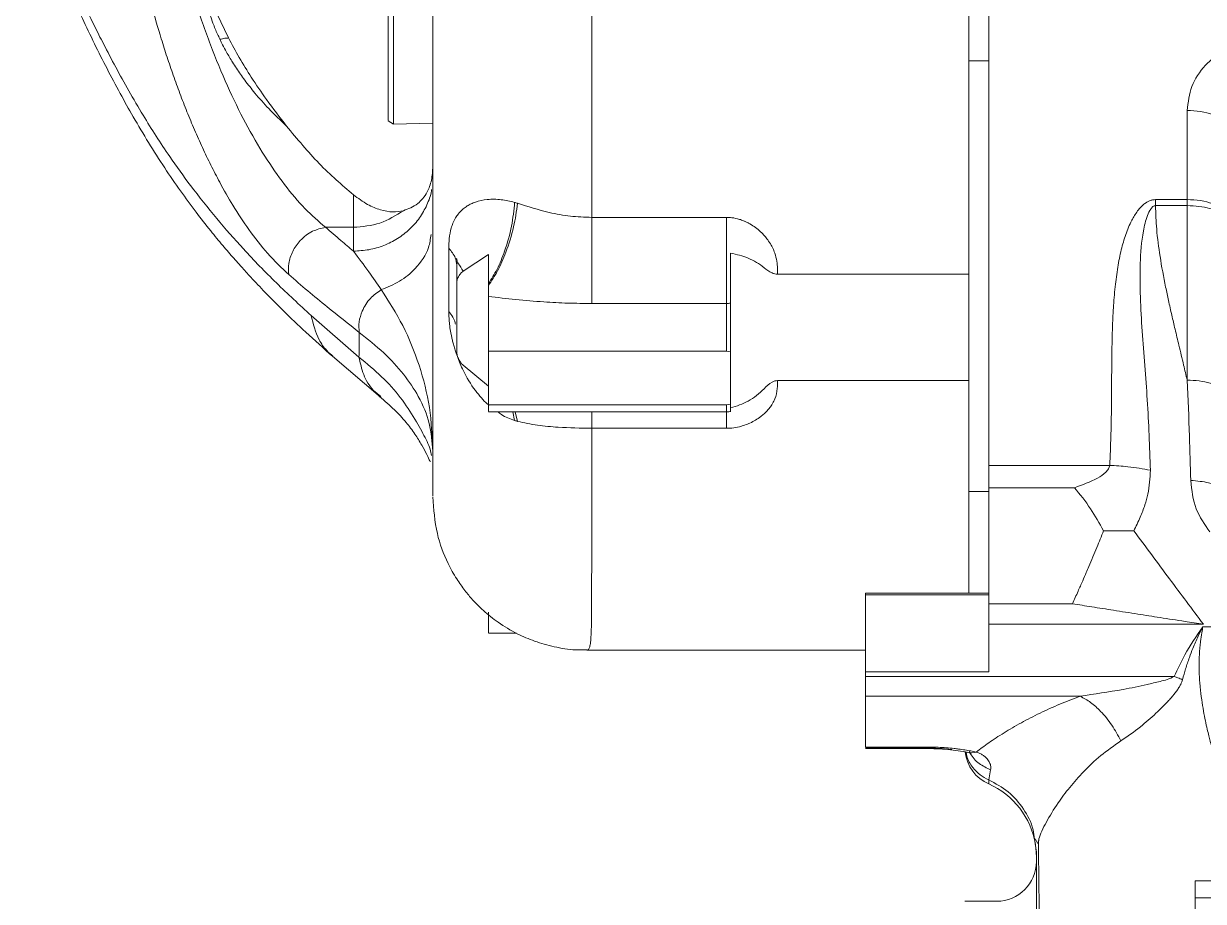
# Model space of a CAD drawing. Header units: millimetres. Extents: x 169 to 14583, y -399 to 10804.
# Drawn here: x 6922.7 to 7071.3, y 6179.6 to 6290.1 of the extents above; entities that cross this region are included whole.
import ezdxf

# ---------------------------------------------------------------- set-up
doc = ezdxf.new("R2010")
doc.units = ezdxf.units.MM
doc.header["$LTSCALE"] = 35

msp = doc.modelspace()

# ---------------------------------------------------------------- linework, layer by layer
at = {"color": 7, "linetype": 'Continuous', "lineweight": 18}
for p, q in [((6948.56, 6288.326), (6947.08, 6291.411)), ((7044.279, 6291.767), (7044.279, 6234.508)), ((7044.279, 6285.44), (7041.779, 6285.44)), ((7069.279, 6279.203), (7069.279, 6267.979)), ((6968.629, 6277.888), (6969.329, 6277.461)), ((6969.299, 6277.46), (6974.279, 6277.582)), ((7069.279, 6267.979), (7065.281, 6267.979)), ((7069.279, 6267.213), (7069.279, 6245.235)), ((7011.279, 6265.737), (6994.279, 6265.737)), ((6960.75, 6264.485), (6964.279, 6264.485)), ((6981.279, 6261.082), (6978.08, 6258.966)), ((6977.279, 6259.72), (6977.279, 6257.382)), ((7041.779, 6258.589), (7017.665, 6258.589)), ((6981.279, 6257.132), (6981.279, 6257.372)), ((6981.279, 6255.787), (6981.279, 6257.132)), ((6994.279, 6254.891), (7011.279, 6254.891)), ((6964.975, 6248.149), (6958.948, 6253.38)), ((6961.63, 6248.263), (6967.697, 6243.083)), ((7011.279, 6248.901), (6981.279, 6248.901)), ((7011.279, 6248.901), (7011.779, 6248.823)), ((6978.08, 6247.115), (6981.279, 6244.475)), ((7017.665, 6245.18), (7041.779, 6245.18)), ((6981.279, 6242.142), (7011.279, 6242.142)), ((7011.279, 6242.142), (7011.779, 6242.216)), ((6981.279, 6241.259), (7011.279, 6241.259)), ((6984.576, 6240.162), (6984.365, 6241.259)), ((6984.945, 6240.055), (6984.645, 6241.259)), ((6994.279, 6239.182), (7011.279, 6239.182)), ((7059.522, 6234.508), (7044.279, 6234.508)), ((7044.279, 6231.698), (7055.09, 6231.698)), ((7041.779, 6231.222), (7044.279, 6231.222)), ((7062.556, 6226.275), (7058.747, 6226.265)), ((7028.779, 6218.413), (7028.779, 6218.202)), ((7028.779, 6218.202), (7044.279, 6218.202)), ((7028.779, 6208.491), (7028.779, 6218.202)), ((7044.279, 6217.087), (7054.824, 6217.087)), ((7044.279, 6214.507), (7071.318, 6214.507)), ((7044.279, 6208.491), (7044.279, 6214.507)), ((7071.26, 6214.188), (7155.779, 6214.188)), ((6981.279, 6213.377), (6984.808, 6213.377)), ((6993.696, 6211.234), (6993.649, 6211.256)), ((6993.649, 6211.234), (7028.779, 6211.234)), ((7028.779, 6207.931), (7028.779, 6208.491)), ((7028.779, 6208.491), (7044.279, 6208.491)), ((7067.646, 6207.931), (7028.779, 6207.931)), ((7055.818, 6205.438), (7028.779, 6205.438)), ((7036.279, 6199.045), (7028.779, 6199.045)), ((7028.779, 6198.925), (7036.279, 6198.925)), ((7028.779, 6198.869), (7036.279, 6198.869)), ((7036.279, 6199.045), (7036.279, 6198.916)), ((7044.279, 6194.906), (7044.518, 6196.161)), ((7050.037, 6187.432), (7050.279, 6185.786)), ((7050.131, 6187.473), (7050.465, 6186.91)), ((7050.505, 6186.949), (7050.572, 6187.291)), ((7050.217, 6186.333), (7050.279, 6185.222)), ((7080.254, 6182.207), (7070.279, 6182.207)), ((7045.279, 6179.618), (7041.279, 6179.618)), ((7070.279, 6180.061), (7085.262, 6180.061)), ((7070.279, 6180.061), (7070.279, 6143.357))]:
    msp.add_line(p, q, dxfattribs=at)
at = {"color": 7, "linetype": 'Continuous', "lineweight": 18, "flags": 128}
for points in [[(6994.279, 6293.477), (6994.279, 6287.65), (6994.279, 6281.03), (6994.279, 6273.689), (6994.279, 6265.737)], [(7065.281, 6267.213), (7067.52, 6267.213), (7069.279, 6267.213)], [(7044.279, 6218.413), (7035.599, 6218.413), (7028.779, 6218.413)]]:
    msp.add_lwpolyline(points, dxfattribs=at)
at = {"color": 7, "linetype": 'Continuous', "lineweight": 18}
for centre, radius, start, end in [((7011.279, 6244.259), 3, 270, 279.76202), ((7046.279, 6198.97), 5, 186.59146, 246.42182), ((7040.279, 6185.222), 10, 8.99294, 66.42182), ((7045.279, 6184.618), 5, 270, 0)]:
    msp.add_arc(centre, radius, start, end, dxfattribs=at)
for points, knots in [([(6974.279, 6372.479), (6974.279, 6371.56), (6974.279, 6369.73), (6974.279, 6366.379), (6974.279, 6362.5), (6974.279, 6357.971), (6974.279, 6352.758), (6974.279, 6346.825), (6974.279, 6340.169), (6974.279, 6332.832), (6974.279, 6324.941), (6974.279, 6316.625), (6974.279, 6308.02), (6974.279, 6299.27), (6974.279, 6290.52), (6974.279, 6281.913), (6974.279, 6273.592), (6974.279, 6265.696), (6974.279, 6258.353), (6974.279, 6251.687), (6974.279, 6245.806), (6974.279, 6240.808), (6974.279, 6236.78), (6974.279, 6233.77), (6974.279, 6231.784), (6974.279, 6230.763), (6974.279, 6230.684), (6974.279, 6230.657)], [0, 0, 0, 0, 0.0416917, 0.0830409, 0.1241223, 0.165018, 0.2058032, 0.2465359, 0.2872517, 0.3279649, 0.3686782, 0.4093914, 0.4501047, 0.490818, 0.5315312, 0.5722445, 0.6129577, 0.653671, 0.6943843, 0.7350975, 0.7758108, 0.816524, 0.8572373, 0.8979545, 0.9386925, 0.9794888, 1, 1, 1, 1]), ([(7041.779, 6368.674), (7041.779, 6366.5), (7041.779, 6362.146), (7041.779, 6354.527), (7041.779, 6346.236), (7041.779, 6337.295), (7041.779, 6327.85), (7041.779, 6318.021), (7041.779, 6307.939), (7041.779, 6297.742), (7041.779, 6287.561), (7041.779, 6277.548), (7041.779, 6267.785), (7041.779, 6261.651), (7041.779, 6258.589)], [0, 0, 0, 0, 0.0832546, 0.166743, 0.25, 0.3332509, 0.4167424, 0.4999999, 0.5832508, 0.6667423, 0.7499998, 0.8332499, 0.916738, 1, 1, 1, 1]), ([(6933.461, 6331.207), (6933.489, 6329.689), (6933.543, 6326.801), (6933.782, 6322.576), (6934.115, 6318.46), (6934.58, 6314.141), (6935.187, 6309.714), (6935.923, 6305.295), (6936.755, 6301.03), (6937.723, 6296.724), (6938.829, 6292.411), (6939.876, 6288.813), (6940.808, 6285.891), (6941.588, 6283.6), (6942.423, 6281.302), (6943.314, 6279.009), (6944.261, 6276.734), (6945.265, 6274.488), (6946.323, 6272.286), (6947.601, 6269.827), (6949.194, 6267.048), (6951.204, 6264), (6953.552, 6260.969), (6955.236, 6259.375), (6956.128, 6258.531)], [0, 0, 0, 0, 0.0499818, 0.0951578, 0.1367719, 0.1826914, 0.2342885, 0.2800943, 0.3274614, 0.376386, 0.4268645, 0.4788933, 0.5075129, 0.5371415, 0.5677786, 0.5994237, 0.6320764, 0.6657365, 0.7004041, 0.7360792, 0.7884992, 0.8499606, 0.9204603, 1, 1, 1, 1]), ([(6938.497, 6324.854), (6938.651, 6322.668), (6938.959, 6318.295), (6939.854, 6311.712), (6941.042, 6305.246), (6942.527, 6298.985), (6944.267, 6293.015), (6946.229, 6287.41), (6948.377, 6282.234), (6950.677, 6277.539), (6953.095, 6273.367), (6955.6, 6269.772), (6958.162, 6266.728), (6959.887, 6265.233), (6960.75, 6264.485)], [0, 0, 0, 0, 0.0828763, 0.1658064, 0.2488209, 0.3319375, 0.4151619, 0.498491, 0.5819172, 0.6654285, 0.7490098, 0.8326441, 0.9163135, 1, 1, 1, 1]), ([(6922.736, 6313.477), (6922.84, 6312.697), (6923.093, 6310.788), (6923.707, 6307.976), (6924.428, 6305.213), (6925.115, 6302.976), (6925.991, 6300.41), (6927.134, 6297.528), (6928.605, 6294.15), (6930.097, 6290.864), (6931.626, 6287.658), (6933.218, 6284.488), (6934.834, 6281.437), (6936.586, 6278.305), (6938.462, 6275.151), (6940.451, 6272.028), (6942.44, 6269.119), (6944.382, 6266.474), (6945.927, 6264.5), (6947.06, 6263.108), (6947.806, 6262.213), (6948.527, 6261.366), (6949.301, 6260.475), (6950.229, 6259.428), (6951.526, 6258.005), (6953.282, 6256.15), (6955.579, 6253.838), (6958.389, 6251.146), (6960.525, 6249.247), (6961.668, 6248.23)], [0, 0, 0, 0, 0.03222, 0.0789588, 0.1190695, 0.1527114, 0.1839457, 0.2436736, 0.30004, 0.3488453, 0.3960188, 0.4415398, 0.4862919, 0.527839, 0.5733361, 0.6186, 0.661037, 0.7005395, 0.7366059, 0.751335, 0.7653695, 0.7787109, 0.7915866, 0.8080714, 0.8296693, 0.8616737, 0.9007454, 0.9468622, 1, 1, 1, 1]), ([(6958.948, 6253.38), (6957.47, 6254.739), (6954.513, 6257.457), (6950.578, 6261.537), (6946.991, 6265.617), (6943.906, 6269.5), (6940.804, 6273.807), (6938.218, 6277.839), (6935.993, 6281.639), (6934.329, 6284.649), (6932.887, 6287.396), (6931.809, 6289.538), (6931.037, 6291.111), (6930.505, 6292.216), (6930.03, 6293.216), (6929.601, 6294.129), (6929.163, 6295.075), (6928.65, 6296.197), (6928.146, 6297.313), (6927.712, 6298.29), (6927.356, 6299.095), (6926.964, 6299.991), (6926.509, 6301.04), (6926.125, 6301.935), (6925.847, 6302.586), (6925.645, 6303.062), (6925.451, 6303.529), (6925.268, 6303.986), (6925.073, 6304.487), (6924.853, 6305.068), (6924.611, 6305.742), (6923.829, 6308.04), (6923.045, 6310.673), (6922.835, 6312.974), (6922.784, 6313.53)], [0, 0, 0, 0, 0.0711907, 0.142425, 0.2041222, 0.2675207, 0.3213833, 0.3945719, 0.4369209, 0.4775618, 0.517945, 0.5504043, 0.5676178, 0.5852596, 0.5984135, 0.6118108, 0.6261979, 0.6415766, 0.6641195, 0.6798835, 0.6903195, 0.705436, 0.7272052, 0.7483987, 0.7582722, 0.7678489, 0.7788517, 0.7885534, 0.7974414, 0.8112863, 0.8263253, 0.8413255, 0.9616413, 1, 1, 1, 1]), ([(6968.629, 6277.992), (6968.629, 6277.973), (6968.629, 6277.866), (6968.629, 6278.839), (6968.629, 6280.867), (6968.629, 6283.724), (6968.629, 6286.881), (6968.629, 6289.859), (6968.629, 6292.284), (6968.629, 6293.043), (6968.629, 6293.423)], [0, 0, 0, 0, 0.0281955, 0.167025, 0.3058512, 0.4446808, 0.583507, 0.7223366, 0.8611259, 1, 1, 1, 1]), ([(6969.329, 6277.565), (6969.329, 6277.545), (6969.329, 6277.428), (6969.329, 6278.468), (6969.329, 6280.593), (6969.329, 6283.615), (6969.329, 6286.943), (6969.329, 6290.078), (6969.329, 6292.644), (6969.329, 6293.44), (6969.329, 6293.837)], [0, 0, 0, 0, 0.0284925, 0.1672793, 0.3060661, 0.4448529, 0.5836397, 0.7224264, 0.8612132, 1, 1, 1, 1]), ([(6946.203, 6291.261), (6946.327, 6290.899), (6946.531, 6290.304), (6946.857, 6289.497), (6947.149, 6288.824), (6947.359, 6288.384), (6947.464, 6288.164)], [0, 0, 0, 0, 0.3396274, 0.5595876, 0.7797091, 1, 1, 1, 1]), ([(6947.464, 6288.164), (6947.675, 6288.211), (6948.051, 6288.294), (6948.404, 6288.316), (6948.56, 6288.326)], [0, 0, 0, 0, 0.56, 1, 1, 1, 1]), ([(6947.464, 6288.164), (6947.576, 6287.936), (6947.843, 6287.387), (6948.365, 6286.416), (6949.102, 6285.169), (6949.875, 6284.005), (6950.811, 6282.709), (6951.973, 6281.234), (6953.711, 6279.27), (6955.094, 6277.955), (6955.853, 6277.233)], [0, 0, 0, 0, 0.0531865, 0.127819, 0.232176, 0.3602897, 0.4263777, 0.5762192, 0.767431, 1, 1, 1, 1]), ([(6955.853, 6277.233), (6955.002, 6278.335), (6953.488, 6280.297), (6951.508, 6283.199), (6949.915, 6285.779), (6949.002, 6287.495), (6948.56, 6288.326)], [0, 0, 0, 0, 0.3308098, 0.588547, 0.8007405, 1, 1, 1, 1]), ([(7079.279, 6288.128), (7078.303, 6288.05), (7076.35, 6287.895), (7073.666, 6286.73), (7071.343, 6284.874), (7069.64, 6282.281), (7069.399, 6280.229), (7069.279, 6279.203)], [0, 0, 0, 0, 0.1867533, 0.3735952, 0.5603225, 0.7801874, 1, 1, 1, 1]), ([(6955.853, 6277.233), (6957.205, 6275.6), (6959.928, 6272.311), (6962.822, 6269.829), (6964.279, 6268.579)], [0, 0, 0, 0, 0.496506, 1, 1, 1, 1]), ([(6974.279, 6272.174), (6974.243, 6271.575), (6974.168, 6270.335), (6973.504, 6268.643), (6972.31, 6267.225), (6971.19, 6266.812), (6970.569, 6266.583)], [0, 0, 0, 0, 0.1776561, 0.3674754, 0.6492706, 1, 1, 1, 1]), ([(6964.279, 6261.489), (6964.933, 6261.524), (6966.242, 6261.594), (6968.13, 6262.153), (6969.871, 6263.023), (6971.393, 6264.203), (6972.654, 6265.637), (6973.552, 6267.278), (6974.034, 6268.507), (6974.099, 6269.176), (6974.104, 6269.232)], [0, 0, 0, 0, 0.1410129, 0.2820258, 0.4230387, 0.5640516, 0.7050645, 0.8460774, 0.9870903, 1, 1, 1, 1]), ([(6970.569, 6266.583), (6970.128, 6266.509), (6969.188, 6266.351), (6967.666, 6266.64), (6965.996, 6267.321), (6964.871, 6268.145), (6964.279, 6268.579)], [0, 0, 0, 0, 0.2172878, 0.4628233, 0.7170947, 1, 1, 1, 1]), ([(6984.576, 6267.629), (6983.999, 6267.765), (6983.11, 6267.974), (6981.981, 6268.033), (6980.851, 6267.988), (6979.891, 6267.774), (6979.096, 6267.451), (6978.581, 6267.172), (6978.007, 6266.757), (6977.522, 6266.261), (6977.104, 6265.645), (6976.812, 6265.068), (6976.521, 6264.216), (6976.316, 6263.186), (6976.29, 6262.25), (6976.279, 6261.844)], [0, 0, 0, 0, 0.113487, 0.1747305, 0.242252, 0.372177, 0.423703, 0.4796882, 0.5405039, 0.6334542, 0.6869613, 0.7569055, 0.8132341, 0.9191166, 1, 1, 1, 1]), ([(6984.576, 6267.629), (6984.478, 6266.636), (6984.278, 6264.607), (6983.436, 6261.668), (6982.406, 6259.18), (6981.649, 6257.967), (6981.279, 6257.372)], [0, 0, 0, 0, 0.2742846, 0.5605099, 0.7846114, 1, 1, 1, 1]), ([(6984.945, 6267.513), (6984.809, 6266.525), (6984.527, 6264.489), (6983.585, 6261.512), (6982.467, 6258.968), (6981.671, 6257.738), (6981.279, 6257.132)], [0, 0, 0, 0, 0.2690144, 0.5542991, 0.7805897, 1, 1, 1, 1]), ([(6984.945, 6267.513), (6984.876, 6267.536), (6984.753, 6267.577), (6984.63, 6267.613), (6984.576, 6267.629)], [0, 0, 0, 0, 0.5609766, 1, 1, 1, 1]), ([(6994.279, 6265.737), (6993.38, 6265.769), (6991.576, 6265.835), (6988.386, 6266.422), (6986.256, 6267.098), (6984.945, 6267.513)], [0, 0, 0, 0, 0.2761387, 0.5546099, 1, 1, 1, 1]), ([(7065.281, 6267.979), (7065.159, 6267.971), (7064.899, 6267.955), (7064.538, 6267.838), (7064.262, 6267.699), (7064.077, 6267.581), (7063.805, 6267.39), (7063.442, 6267.058), (7062.864, 6266.358), (7062.177, 6265.215), (7061.502, 6263.568), (7060.934, 6261.586), (7060.499, 6259.387), (7060.177, 6256.933), (7059.989, 6254.601), (7059.881, 6252.435), (7059.82, 6250.475), (7059.784, 6248.385), (7059.763, 6246.113), (7059.751, 6243.616), (7059.727, 6240.946), (7059.675, 6237.88), (7059.578, 6235.738), (7059.522, 6234.508)], [0, 0, 0, 0, 0.0093062, 0.0198282, 0.0289983, 0.0335179, 0.0371774, 0.0554559, 0.0730456, 0.1115133, 0.1660266, 0.2228768, 0.2865848, 0.357133, 0.4344952, 0.4867925, 0.5427987, 0.6024919, 0.6658485, 0.7373767, 0.8163658, 0.8945996, 1, 1, 1, 1]), ([(7064.651, 6233.903), (7064.543, 6236.854), (7064.329, 6242.699), (7063.678, 6249.949), (7063.352, 6255.672), (7063.305, 6259.881), (7063.566, 6263.33), (7064.102, 6265.627), (7064.553, 6266.654), (7064.881, 6267.05), (7065.103, 6267.192), (7065.224, 6267.206), (7065.281, 6267.213)], [0, 0, 0, 0, 0.2624371, 0.5197921, 0.6463605, 0.7712036, 0.893381, 0.9519546, 0.9788014, 0.9903987, 0.9954198, 1, 1, 1, 1]), ([(7065.281, 6267.979), (7065.281, 6267.837), (7065.281, 6267.584), (7065.281, 6267.326), (7065.281, 6267.213)], [0, 0, 0, 0, 0.5599965, 1, 1, 1, 1]), ([(7065.281, 6267.213), (7065.318, 6266.227), (7065.397, 6264.092), (7065.855, 6260.67), (7066.406, 6257.685), (7066.933, 6255.217), (7067.329, 6253.454), (7067.771, 6251.572), (7068.271, 6249.482), (7068.786, 6247.338), (7069.13, 6245.871), (7069.279, 6245.235)], [0, 0, 0, 0, 0.13257355, 0.2870798, 0.46292281, 0.53946982, 0.62502236, 0.7048677, 0.79827077, 0.91263046, 1, 1, 1, 1]), ([(7069.279, 6267.979), (7069.279, 6267.837), (7069.279, 6267.584), (7069.279, 6267.326), (7069.279, 6267.213)], [0, 0, 0, 0, 0.5599965, 1, 1, 1, 1]), ([(7074.174, 6265.607), (7073.975, 6265.853), (7073.577, 6266.345), (7072.265, 6266.858), (7070.783, 6267.16), (7069.78, 6267.195), (7069.279, 6267.213)], [0, 0, 0, 0, 0.279712, 0.5594241, 0.7797121, 1, 1, 1, 1]), ([(6994.279, 6265.737), (6994.279, 6264.686), (6994.279, 6262.583), (6994.279, 6259.496), (6994.279, 6256.858), (6994.279, 6255.547), (6994.279, 6254.891)], [0, 0, 0, 0, 0.2797883, 0.5595767, 0.7797883, 1, 1, 1, 1]), ([(7017.665, 6258.589), (7017.676, 6258.832), (7017.7, 6259.373), (7017.613, 6260.266), (7017.425, 6261.02), (7017.204, 6261.598), (7017.054, 6261.927), (7016.812, 6262.385), (7016.499, 6262.875), (7016.045, 6263.435), (7015.539, 6263.954), (7014.925, 6264.461), (7014.35, 6264.838), (7013.879, 6265.091), (7013.611, 6265.216), (7013.444, 6265.287), (7013.233, 6265.375), (7012.748, 6265.545), (7012.04, 6265.709), (7011.496, 6265.729), (7011.279, 6265.737)], [0, 0, 0, 0, 0.07284499, 0.16152039, 0.26538201, 0.29985631, 0.3411923, 0.36970942, 0.44841766, 0.50618134, 0.57203633, 0.64987677, 0.72496729, 0.75896877, 0.79439173, 0.80469171, 0.80790645, 0.8558817, 0.94228428, 1, 1, 1, 1]), ([(7011.279, 6265.737), (7011.279, 6264.623), (7011.279, 6262.413), (7011.279, 6259.24), (7011.279, 6256.697), (7011.279, 6255.476), (7011.279, 6254.891)], [0, 0, 0, 0, 0.29571713, 0.58672877, 0.80221308, 1, 1, 1, 1]), ([(6956.128, 6258.531), (6956.105, 6258.998), (6956.056, 6259.974), (6956.565, 6261.5), (6957.572, 6262.95), (6959.041, 6264.085), (6960.198, 6264.356), (6960.75, 6264.485)], [0, 0, 0, 0, 0.1749713, 0.3659455, 0.5642391, 0.7922035, 1, 1, 1, 1]), ([(6960.75, 6264.485), (6961.397, 6263.926), (6962.552, 6262.929), (6963.751, 6261.929), (6964.279, 6261.489)], [0, 0, 0, 0, 0.5598712, 1, 1, 1, 1]), ([(6964.279, 6264.485), (6964.279, 6263.928), (6964.279, 6262.934), (6964.279, 6261.93), (6964.279, 6261.489)], [0, 0, 0, 0, 0.55999998, 1, 1, 1, 1]), ([(6974.044, 6263.57), (6973.971, 6263.019), (6973.766, 6261.463), (6972.297, 6259.399), (6970.184, 6257.602), (6968.568, 6256.953), (6967.779, 6256.637)], [0, 0, 0, 0, 0.17800424, 0.50324947, 0.75733812, 1, 1, 1, 1]), ([(6964.279, 6261.489), (6964.921, 6260.634), (6966.064, 6259.116), (6967.257, 6257.391), (6967.779, 6256.637)], [0, 0, 0, 0, 0.5625136, 1, 1, 1, 1]), ([(6976.279, 6261.844), (6976.279, 6260.315), (6976.279, 6257.584), (6976.279, 6255.012), (6976.279, 6253.881)], [0, 0, 0, 0, 0.5599809, 1, 1, 1, 1]), ([(6976.279, 6261.844), (6976.605, 6261.452), (6977.174, 6260.769), (6977.247, 6260.034), (6977.279, 6259.72)], [0, 0, 0, 0, 0.5731881, 1, 1, 1, 1]), ([(7011.779, 6261.237), (7012.537, 6261.066), (7014.141, 6260.704), (7015.706, 6259.644), (7016.697, 6258.858), (7017.311, 6258.615), (7017.55, 6258.597), (7017.665, 6258.589)], [0, 0, 0, 0, 0.3351793, 0.7094305, 0.8989077, 0.9512544, 1, 1, 1, 1]), ([(7011.779, 6261.237), (7011.779, 6260.02), (7011.779, 6257.641), (7011.779, 6255.825), (7011.779, 6254.938)], [0, 0, 0, 0, 0.5115461, 1, 1, 1, 1]), ([(6977.208, 6260.543), (6977.211, 6260.545), (6977.237, 6260.568), (6977.315, 6260.438), (6977.334, 6260.174), (6977.348, 6259.993)], [0, 0, 0, 0, 0.042453, 0.3470555, 1, 1, 1, 1]), ([(6978.08, 6258.966), (6977.88, 6259.315), (6977.602, 6259.799), (6977.384, 6260.089), (6977.317, 6260.03), (6977.295, 6259.971), (6977.284, 6259.884), (6977.279, 6259.795), (6977.279, 6259.745), (6977.279, 6259.72)], [0, 0, 0, 0, 0.6168377, 0.8553606, 0.9001421, 0.93786, 0.9698407, 0.9848529, 1, 1, 1, 1]), ([(6981.279, 6257.372), (6981.279, 6257.838), (6981.279, 6258.679), (6981.279, 6259.928), (6981.279, 6260.729), (6981.279, 6261.082)], [0, 0, 0, 0, 0.409196, 0.7391742, 1, 1, 1, 1]), ([(6956.128, 6258.531), (6957.715, 6257.178), (6960.548, 6254.762), (6963.635, 6252.328), (6964.993, 6251.257)], [0, 0, 0, 0, 0.5599974, 1, 1, 1, 1]), ([(7041.779, 6245.18), (7041.779, 6246.533), (7041.779, 6249.238), (7041.779, 6253.814), (7041.779, 6256.778), (7041.779, 6258.589)], [0, 0, 0, 0, 0.2800606, 0.5601211, 1, 1, 1, 1]), ([(6977.279, 6248.967), (6977.279, 6250.611), (6977.279, 6253.547), (6977.279, 6256.21), (6977.279, 6257.382)], [0, 0, 0, 0, 0.5598636, 1, 1, 1, 1]), ([(6967.779, 6256.637), (6967.295, 6256.295), (6966.301, 6255.592), (6965.376, 6254.09), (6964.926, 6252.586), (6964.971, 6251.692), (6964.993, 6251.257)], [0, 0, 0, 0, 0.2732717, 0.5616588, 0.7867277, 1, 1, 1, 1]), ([(6967.779, 6256.637), (6968.727, 6255.151), (6970.644, 6252.146), (6972.661, 6247.119), (6974.022, 6241.821), (6974.193, 6238.149), (6974.279, 6236.305)], [0, 0, 0, 0, 0.2432808, 0.4922094, 0.7450141, 1, 1, 1, 1]), ([(6981.279, 6255.787), (6981.279, 6255.307), (6981.279, 6254.346), (6981.279, 6252.511), (6981.279, 6250.664), (6981.279, 6249.489), (6981.279, 6248.901)], [0, 0, 0, 0, 0.279846, 0.5596921, 0.779846, 1, 1, 1, 1]), ([(6994.279, 6254.891), (6993.271, 6254.901), (6991.256, 6254.921), (6988.064, 6255.092), (6984.728, 6255.37), (6982.421, 6255.649), (6981.279, 6255.787)], [0, 0, 0, 0, 0.23085206, 0.46132535, 0.73309297, 1, 1, 1, 1]), ([(6976.279, 6253.881), (6976.29, 6253.489), (6976.316, 6252.58), (6976.493, 6251.417), (6976.682, 6250.521), (6976.802, 6250.02), (6976.953, 6249.463), (6977.162, 6248.775), (6977.417, 6248.045), (6977.738, 6247.246), (6978.376, 6245.847), (6979.249, 6244.366), (6980.358, 6243.04), (6980.933, 6242.391), (6981.294, 6242.129), (6981.379, 6242.067)], [0, 0, 0, 0, 0.10314932, 0.23909413, 0.27331524, 0.31209341, 0.35516182, 0.40230113, 0.47141511, 0.52529964, 0.59128226, 0.80857072, 0.89818363, 0.97621182, 1, 1, 1, 1]), ([(6976.279, 6253.881), (6976.629, 6253.421), (6977.023, 6252.902), (6977.105, 6252.343), (6977.114, 6252.28)], [0, 0, 0, 0, 0.88677261, 1, 1, 1, 1]), ([(7011.779, 6254.938), (7011.693, 6254.925), (7011.531, 6254.9), (7011.359, 6254.894), (7011.279, 6254.891)], [0, 0, 0, 0, 0.5349975, 1, 1, 1, 1]), ([(7011.779, 6248.823), (7011.779, 6249.388), (7011.779, 6250.517), (7011.781, 6252.155), (7011.781, 6253.68), (7011.78, 6254.519), (7011.779, 6254.938)], [0, 0, 0, 0, 0.2500049, 0.5000046, 0.7500006, 1, 1, 1, 1]), ([(6958.948, 6253.38), (6959.211, 6252.324), (6959.614, 6250.709), (6960.746, 6249.081), (6961.431, 6248.49), (6961.695, 6248.263)], [0, 0, 0, 0, 0.5364221, 0.8212085, 1, 1, 1, 1]), ([(6964.993, 6251.257), (6964.99, 6250.673), (6964.984, 6249.629), (6964.978, 6248.601), (6964.975, 6248.149)], [0, 0, 0, 0, 0.5600205, 1, 1, 1, 1]), ([(6964.993, 6251.257), (6966.065, 6250.405), (6968.209, 6248.701), (6970.672, 6245.999), (6972.651, 6243.039), (6974.01, 6239.811), (6974.189, 6237.473), (6974.279, 6236.305)], [0, 0, 0, 0, 0.1868388, 0.3735918, 0.5602715, 0.7801801, 1, 1, 1, 1]), ([(6974.097, 6235.753), (6974.081, 6235.881), (6973.997, 6236.528), (6973.355, 6237.944), (6972.117, 6240.222), (6970.255, 6243.099), (6967.927, 6245.708), (6965.959, 6247.335), (6964.975, 6248.149)], [0, 0, 0, 0, 0.0467543, 0.2362735, 0.4269339, 0.6178562, 0.8088859, 1, 1, 1, 1]), ([(6964.975, 6248.149), (6965.137, 6247.404), (6965.473, 6245.861), (6966.464, 6244.151), (6967.395, 6243.441), (6967.707, 6243.203)], [0, 0, 0, 0, 0.3832119, 0.7930121, 1, 1, 1, 1]), ([(6981.279, 6248.901), (6981.279, 6247.616), (6981.279, 6245.32), (6981.279, 6243.113), (6981.279, 6242.142)], [0, 0, 0, 0, 0.559992, 1, 1, 1, 1]), ([(7011.779, 6242.216), (7011.779, 6243.427), (7011.779, 6245.589), (7011.779, 6247.835), (7011.779, 6248.823)], [0, 0, 0, 0, 0.55999232, 1, 1, 1, 1]), ([(7011.279, 6239.182), (7011.496, 6239.184), (7012.041, 6239.188), (7012.803, 6239.346), (7013.564, 6239.57), (7014.246, 6239.844), (7014.925, 6240.2), (7015.507, 6240.593), (7015.966, 6240.964), (7016.325, 6241.31), (7016.649, 6241.69), (7016.935, 6242.088), (7017.165, 6242.488), (7017.474, 6243.154), (7017.703, 6244.059), (7017.676, 6244.846), (7017.665, 6245.18)], [0, 0, 0, 0, 0.05745067, 0.14439265, 0.20765409, 0.2753365, 0.34973228, 0.42824282, 0.4834919, 0.52899449, 0.58305273, 0.64218761, 0.68740805, 0.73487314, 0.8871555, 1, 1, 1, 1]), ([(7011.779, 6241.755), (7012.537, 6241.987), (7014.141, 6242.479), (7015.706, 6243.868), (7016.703, 6244.85), (7017.318, 6245.153), (7017.557, 6245.172), (7017.665, 6245.18)], [0, 0, 0, 0, 0.335151, 0.7093021, 0.8988289, 0.9543524, 1, 1, 1, 1]), ([(7041.779, 6245.18), (7041.779, 6242.573), (7041.779, 6237.352), (7041.779, 6230.528), (7041.779, 6224.64), (7041.779, 6220.582), (7041.779, 6218.877), (7041.779, 6218.413)], [0, 0, 0, 0, 0.2285366, 0.4577151, 0.6862581, 0.9147847, 1, 1, 1, 1]), ([(7069.279, 6245.235), (7069.788, 6245.216), (7070.806, 6245.178), (7072.49, 6244.845), (7073.256, 6244.408), (7073.724, 6244.142)], [0, 0, 0, 0, 0.2807109, 0.5614219, 1, 1, 1, 1]), ([(7069.279, 6245.235), (7069.383, 6242.882), (7069.568, 6238.672), (7069.675, 6234.471), (7069.722, 6232.618)], [0, 0, 0, 0, 0.55908174, 1, 1, 1, 1]), ([(6967.563, 6243.195), (6968.206, 6242.639), (6969.424, 6241.587), (6970.879, 6240.007), (6972.008, 6238.524), (6972.846, 6237.123), (6973.547, 6235.829), (6973.92, 6234.967), (6973.963, 6234.995), (6973.982, 6235.008)], [0, 0, 0, 0, 0.1958913, 0.3707533, 0.5250878, 0.6618079, 0.7801927, 0.8997287, 1, 1, 1, 1]), ([(6981.279, 6241.292), (6981.279, 6241.313), (6981.279, 6241.357), (6981.279, 6241.875), (6981.279, 6242.142)], [0, 0, 0, 0, 0.4834275, 1, 1, 1, 1]), ([(7011.279, 6242.142), (7011.279, 6241.924), (7011.279, 6241.489), (7011.279, 6241.239), (7011.279, 6241.285), (7011.279, 6241.296)], [0, 0, 0, 0, 0.4302753, 0.8605506, 1, 1, 1, 1]), ([(7011.779, 6242.216), (7011.779, 6241.991), (7011.779, 6241.537), (7011.779, 6241.289), (7011.779, 6241.334), (7011.779, 6241.344)], [0, 0, 0, 0, 0.4355206, 0.8761039, 1, 1, 1, 1]), ([(6982.453, 6241.259), (6982.605, 6241.138), (6983.251, 6240.626), (6984.002, 6240.363), (6984.576, 6240.162)], [0, 0, 0, 0, 0.2350441, 1, 1, 1, 1]), ([(6994.279, 6241.259), (6994.279, 6241.124), (6994.279, 6240.656), (6994.279, 6239.794), (6994.279, 6239.182)], [0, 0, 0, 0, 0.288979, 1, 1, 1, 1]), ([(7011.279, 6239.182), (7011.279, 6239.991), (7011.279, 6240.865), (7011.279, 6241.231), (7011.279, 6241.259)], [0, 0, 0, 0, 0.9251009, 1, 1, 1, 1]), ([(6984.576, 6240.162), (6984.644, 6240.14), (6984.767, 6240.102), (6984.891, 6240.07), (6984.945, 6240.055)], [0, 0, 0, 0, 0.559009, 1, 1, 1, 1]), ([(6984.945, 6240.055), (6985.775, 6239.878), (6987.42, 6239.527), (6990.536, 6239.242), (6992.864, 6239.205), (6994.279, 6239.182)], [0, 0, 0, 0, 0.2850962, 0.565709, 1, 1, 1, 1]), ([(6994.279, 6239.182), (6994.279, 6237.625), (6994.279, 6234.724), (6994.279, 6231.055), (6994.279, 6228.169), (6994.279, 6225.983), (6994.279, 6224.151), (6994.279, 6222.239), (6994.277, 6220.137), (6994.273, 6218.114), (6994.266, 6216.463), (6994.256, 6215.268), (6994.245, 6214.415), (6994.236, 6213.932), (6994.228, 6213.661), (6994.224, 6213.542), (6994.221, 6213.432), (6994.217, 6213.332), (6994.213, 6213.24), (6994.192, 6212.836), (6994.142, 6212.231), (6994.038, 6211.627), (6993.897, 6211.307), (6993.784, 6211.189), (6993.704, 6211.23), (6993.696, 6211.234)], [0, 0, 0, 0, 0.0896925, 0.1670876, 0.2321833, 0.2849778, 0.3254699, 0.3727894, 0.4406804, 0.5118861, 0.5744792, 0.6284588, 0.6671455, 0.6997535, 0.7072894, 0.7144083, 0.7211102, 0.7273951, 0.733263, 0.738714, 0.8065543, 0.8715999, 0.9338546, 0.9933231, 1, 1, 1, 1]), ([(7044.279, 6234.508), (7044.279, 6233.933), (7044.279, 6232.905), (7044.279, 6232.067), (7044.279, 6231.698)], [0, 0, 0, 0, 0.559846, 1, 1, 1, 1]), ([(7055.09, 6231.698), (7056.081, 6232.053), (7057.486, 6232.556), (7058.868, 6233.465), (7059.385, 6234.039), (7059.478, 6234.358), (7059.522, 6234.508)], [0, 0, 0, 0, 0.57069524, 0.80962208, 0.91059968, 1, 1, 1, 1]), ([(7064.651, 6233.903), (7063.707, 6234.067), (7062.028, 6234.359), (7060.284, 6234.463), (7059.522, 6234.508)], [0, 0, 0, 0, 0.5625737, 1, 1, 1, 1]), ([(7062.556, 6226.275), (7062.836, 6226.84), (7063.356, 6227.891), (7063.937, 6229.441), (7064.501, 6231.382), (7064.59, 6232.882), (7064.651, 6233.903)], [0, 0, 0, 0, 0.2433522, 0.4532597, 0.6278167, 1, 1, 1, 1]), ([(7044.279, 6231.698), (7044.279, 6230.587), (7044.279, 6228.365), (7044.279, 6224.398), (7044.279, 6220.56), (7044.279, 6218.245), (7044.279, 6217.087)], [0, 0, 0, 0, 0.2798249, 0.5596497, 0.7798249, 1, 1, 1, 1]), ([(7058.747, 6226.265), (7058.212, 6227.222), (7057.063, 6229.274), (7055.777, 6230.855), (7055.09, 6231.698)], [0, 0, 0, 0, 0.466183, 1, 1, 1, 1]), ([(7069.722, 6232.618), (7069.85, 6231.385), (7070.095, 6229.044), (7071.481, 6227.059), (7072.138, 6226.12)], [0, 0, 0, 0, 0.5268685, 1, 1, 1, 1]), ([(7069.722, 6232.618), (7070.514, 6232.547), (7071.945, 6232.418), (7072.908, 6231.969), (7073.338, 6231.769)], [0, 0, 0, 0, 0.5536328, 1, 1, 1, 1]), ([(6974.279, 6230.558), (6974.386, 6228.998), (6974.585, 6226.099), (6975.879, 6222.654), (6977.178, 6220.312), (6978.246, 6218.798), (6979.358, 6217.475), (6980.73, 6216.108), (6982.585, 6214.628), (6984.757, 6213.33), (6987.137, 6212.303), (6989.596, 6211.612), (6991.823, 6211.241), (6993.212, 6211.266), (6993.696, 6211.274)], [0, 0, 0, 0, 0.1531805, 0.2845729, 0.3567491, 0.4153283, 0.4653872, 0.5285291, 0.6069082, 0.699763, 0.7780331, 0.8625796, 0.9520879, 1, 1, 1, 1]), ([(7054.824, 6217.087), (7055.062, 6217.611), (7055.494, 6218.564), (7056.077, 6219.883), (7056.531, 6220.92), (7057.138, 6222.323), (7057.885, 6224.104), (7058.471, 6225.574), (7058.747, 6226.265)], [0, 0, 0, 0, 0.1732057, 0.3156617, 0.427358, 0.5082879, 0.7687443, 1, 1, 1, 1]), ([(7071.318, 6214.507), (7069.899, 6216.4), (7067.025, 6220.232), (7064.058, 6224.245), (7062.556, 6226.275)], [0, 0, 0, 0, 0.4940024, 1, 1, 1, 1]), ([(7044.279, 6214.507), (7044.279, 6214.927), (7044.279, 6215.769), (7044.279, 6216.648), (7044.279, 6217.087)], [0, 0, 0, 0, 0.4995476, 1, 1, 1, 1]), ([(7054.824, 6217.087), (7055.638, 6216.957), (7057.366, 6216.679), (7060.107, 6216.247), (7062.972, 6215.793), (7065.97, 6215.324), (7068.728, 6214.901), (7070.546, 6214.624), (7071.318, 6214.507)], [0, 0, 0, 0, 0.1481707, 0.3143455, 0.498434, 0.6691664, 0.8594363, 1, 1, 1, 1]), ([(6981.279, 6216.01), (6981.279, 6215.557), (6981.279, 6214.651), (6981.279, 6213.615), (6981.279, 6213.503), (6981.279, 6213.437)], [0, 0, 0, 0, 0.2952991, 0.5905982, 1, 1, 1, 1]), ([(7071.26, 6214.188), (7070.464, 6213.034), (7069.082, 6211.032), (7068.073, 6208.854), (7067.646, 6207.931)], [0, 0, 0, 0, 0.576582, 1, 1, 1, 1]), ([(7068.688, 6207.522), (7068.816, 6207.982), (7069.076, 6208.918), (7069.516, 6210.233), (7070.036, 6211.598), (7070.599, 6212.898), (7071.056, 6213.789), (7071.26, 6214.188)], [0, 0, 0, 0, 0.2004427, 0.4077718, 0.5815911, 0.8128047, 1, 1, 1, 1]), ([(7078.575, 6182.207), (7078.297, 6182.921), (7077.662, 6184.548), (7076.632, 6187.053), (7075.596, 6189.652), (7074.791, 6191.741), (7074.153, 6193.481), (7073.598, 6195.063), (7073.059, 6196.707), (7072.652, 6198.054), (7072.378, 6199.016), (7072.181, 6199.744), (7071.987, 6200.502), (7071.781, 6201.353), (7071.551, 6202.395), (7071.312, 6203.629), (7071.082, 6205.057), (7070.929, 6206.33), (7070.841, 6207.381), (7070.797, 6208.148), (7070.774, 6208.913), (7070.769, 6209.677), (7070.795, 6210.4), (7070.83, 6211.05), (7070.88, 6211.681), (7070.964, 6212.466), (7071.088, 6213.32), (7071.21, 6213.936), (7071.26, 6214.188)], [0, 0, 0, 0, 0.06685982, 0.15240864, 0.23830753, 0.31350489, 0.35065443, 0.40292932, 0.4628432, 0.50537121, 0.5291397, 0.55281203, 0.57337356, 0.59977216, 0.6320272, 0.67015967, 0.71418913, 0.76412885, 0.78773831, 0.81135498, 0.83497526, 0.85859422, 0.88220402, 0.90212027, 0.91925099, 0.94115638, 0.97587373, 1, 1, 1, 1]), ([(7028.779, 6205.438), (7028.779, 6205.746), (7028.779, 6206.36), (7028.779, 6207.407), (7028.779, 6207.931)], [0, 0, 0, 0, 0.4997269, 1, 1, 1, 1]), ([(7067.646, 6207.931), (7067.35, 6207.795), (7066.78, 6207.533), (7065.613, 6207.241), (7063.766, 6206.8), (7060.401, 6206.122), (7057.608, 6205.705), (7055.818, 6205.438)], [0, 0, 0, 0, 0.0805276, 0.1550372, 0.2941651, 0.5478401, 1, 1, 1, 1]), ([(7068.688, 6207.522), (7068.493, 6207.602), (7068.147, 6207.744), (7067.799, 6207.874), (7067.646, 6207.931)], [0, 0, 0, 0, 0.5626447, 1, 1, 1, 1]), ([(7060.921, 6199.813), (7061.742, 6200.378), (7063.226, 6201.4), (7065.167, 6203.103), (7066.415, 6204.327), (7067.105, 6205.077), (7067.575, 6205.615), (7067.991, 6206.154), (7068.304, 6206.64), (7068.426, 6206.866), (7068.551, 6207.116), (7068.624, 6207.332), (7068.688, 6207.522)], [0, 0, 0, 0, 0.2925454, 0.5287215, 0.6977331, 0.7528875, 0.7932706, 0.8826093, 0.9280306, 0.94156, 0.9485575, 1, 1, 1, 1]), ([(7028.779, 6205.438), (7028.779, 6204.045), (7028.779, 6201.556), (7028.779, 6199.812), (7028.779, 6199.045)], [0, 0, 0, 0, 0.5599623, 1, 1, 1, 1]), ([(7042.708, 6198.413), (7043.21, 6198.791), (7044.202, 6199.54), (7046.128, 6200.8), (7048.29, 6202.069), (7050.651, 6203.292), (7053.123, 6204.427), (7054.941, 6205.109), (7055.818, 6205.438)], [0, 0, 0, 0, 0.1876375, 0.3709592, 0.5454149, 0.7073275, 0.8587689, 1, 1, 1, 1]), ([(7060.921, 6199.813), (7060.56, 6200.486), (7059.819, 6201.868), (7058.488, 6203.48), (7057.129, 6204.71), (7056.255, 6205.196), (7055.818, 6205.438)], [0, 0, 0, 0, 0.2670182, 0.5481058, 0.7741587, 1, 1, 1, 1]), ([(7036.243, 6198.865), (7037.244, 6198.841), (7039.247, 6198.794), (7040.851, 6198.513), (7041.653, 6198.372)], [0, 0, 0, 0, 0.499783, 1, 1, 1, 1]), ([(7036.255, 6198.922), (7036.842, 6198.914), (7038.017, 6198.899), (7039.108, 6198.791), (7039.655, 6198.737)], [0, 0, 0, 0, 0.49975221, 1, 1, 1, 1]), ([(7042.708, 6198.413), (7042.484, 6198.46), (7042.033, 6198.553), (7041.289, 6198.679), (7040.582, 6198.779), (7039.483, 6198.907), (7038.076, 6199.021), (7036.831, 6199.038), (7036.279, 6199.045)], [0, 0, 0, 0, 0.1250704, 0.2511776, 0.3802273, 0.4690544, 0.7645009, 1, 1, 1, 1]), ([(7050.572, 6187.291), (7050.583, 6187.353), (7050.696, 6187.976), (7051.486, 6189.565), (7052.796, 6191.746), (7054.417, 6193.941), (7056.192, 6195.95), (7058.269, 6197.961), (7060.046, 6199.202), (7060.921, 6199.813)], [0, 0, 0, 0, 0.0225567, 0.2244835, 0.4251441, 0.5736562, 0.7195084, 0.862011, 1, 1, 1, 1]), ([(7041.442, 6198.45), (7041.464, 6198.27), (7041.554, 6197.544), (7042.185, 6196.517), (7043.15, 6195.494), (7043.907, 6195.1), (7044.279, 6194.906)], [0, 0, 0, 0, 0.1146714, 0.4632303, 0.7367939, 1, 1, 1, 1]), ([(7041.63, 6198.377), (7041.758, 6198.336), (7041.913, 6198.287), (7041.87, 6198.354), (7041.863, 6198.366)], [0, 0, 0, 0, 0.8267483, 1, 1, 1, 1]), ([(7041.652, 6198.379), (7041.659, 6198.375), (7041.971, 6198.204), (7042.343, 6198.309), (7042.708, 6198.413)], [0, 0, 0, 0, 0.0206454, 1, 1, 1, 1]), ([(7044.518, 6196.161), (7044.026, 6196.402), (7043.018, 6196.896), (7042.142, 6197.808), (7041.895, 6198.411), (7041.862, 6198.493)], [0, 0, 0, 0, 0.4524537, 0.9261337, 1, 1, 1, 1]), ([(7044.518, 6196.161), (7044.538, 6196.302), (7044.576, 6196.568), (7044.421, 6197.059), (7044.148, 6197.49), (7043.81, 6197.832), (7043.473, 6198.078), (7043.111, 6198.274), (7042.834, 6198.37), (7042.708, 6198.413)], [0, 0, 0, 0, 0.2246527, 0.4260106, 0.6129378, 0.7277107, 0.8291847, 0.9224543, 1, 1, 1, 1]), ([(7044.279, 6194.906), (7045.134, 6194.448), (7046.845, 6193.531), (7048.728, 6191.299), (7049.846, 6189.195), (7049.994, 6187.835), (7050.037, 6187.432)], [0, 0, 0, 0, 0.2922919, 0.5845838, 0.8768756, 1, 1, 1, 1]), ([(7044.279, 6194.423), (7044.279, 6194.411), (7044.279, 6194.268), (7044.279, 6194.601), (7044.279, 6194.906)], [0, 0, 0, 0, 0.0820975, 1, 1, 1, 1]), ([(7050.535, 6187.289), (7050.544, 6186.534), (7050.569, 6184.238), (7050.615, 6180.489), (7050.665, 6176.32), (7050.856, 6172.288), (7050.881, 6168.907), (7050.825, 6165.637), (7050.765, 6163.481), (7050.735, 6162.208), (7050.731, 6162.021)], [0, 0, 0, 0, 0.09402077, 0.28591134, 0.45720104, 0.58896612, 0.7415648, 0.85196048, 0.9783219, 1, 1, 1, 1]), ([(7050.279, 6185.786), (7050.279, 6183.819), (7050.279, 6180.248), (7050.279, 6174.853), (7050.279, 6170.093), (7050.279, 6165.8), (7050.279, 6163.222), (7050.279, 6162.021)], [0, 0, 0, 0, 0.2627651, 0.4769724, 0.6918021, 0.8563977, 1, 1, 1, 1]), ([(7070.279, 6182.202), (7070.279, 6182.09), (7070.279, 6181.865), (7070.279, 6180.664), (7070.279, 6180.061)], [0, 0, 0, 0, 0.4976255, 1, 1, 1, 1])]:
    msp.add_open_spline(points, degree=3, knots=knots, dxfattribs=at)
for points in [[(7069.279, 6279.203), (7069.85, 6279.177), (7070.992, 6279.126), (7072.496, 6278.725), (7073.668, 6278.141), (7074.008, 6277.646), (7074.178, 6277.399)], [(6964.279, 6268.579), (6964.279, 6267.797), (6964.279, 6266.232), (6964.279, 6265.067), (6964.279, 6264.485)], [(7074.178, 6266.174), (7074.008, 6266.422), (7073.668, 6266.916), (7072.496, 6267.501), (7070.992, 6267.902), (7069.85, 6267.953), (7069.279, 6267.979)], [(6964.279, 6264.485), (6965.423, 6264.58), (6967.711, 6264.77), (6969.616, 6265.979), (6970.569, 6266.583)], [(6977.279, 6257.382), (6977.289, 6257.529), (6977.309, 6257.821), (6977.472, 6258.243), (6977.72, 6258.636), (6977.96, 6258.856), (6978.08, 6258.966)], [(7011.279, 6254.891), (7011.279, 6254.477), (7011.279, 6253.649), (7011.279, 6252.156), (7011.279, 6250.556), (7011.279, 6249.453), (7011.279, 6248.901)], [(6978.08, 6247.115), (6977.96, 6247.248), (6977.72, 6247.512), (6977.472, 6247.973), (6977.309, 6248.461), (6977.289, 6248.798), (6977.279, 6248.967)]]:
    msp.add_open_spline(points, degree=3, dxfattribs=at)

doc.saveas('drawing.dxf')
